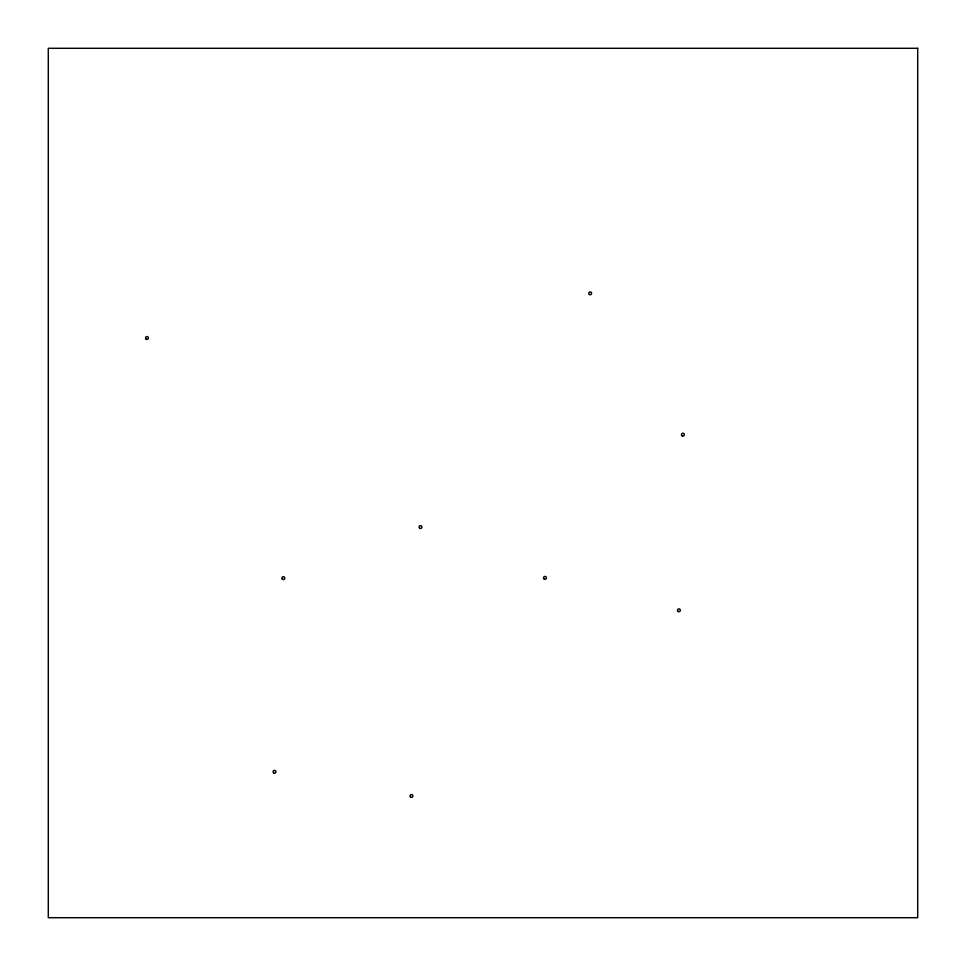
<?xml version="1.0" encoding="UTF-8"?>
<svg xmlns="http://www.w3.org/2000/svg" width="966" height="966" viewBox="0 0 966 966"><rect width="100%" height="100%" fill="white"/><g stroke="black" fill="none" stroke-linecap="round" stroke-linejoin="round"><path stroke-width="1.45" d="M917.7 48.3L48.3 48.3L48.3 917.7L917.7 917.7L917.7 48.3M682.213 435.908A1.425 1.425 0 0 0 684.351 434.676A1.425 1.425 0 0 0 682.213 433.444A1.425 1.425 0 0 0 682.213 435.908M419.787 528.317A1.425 1.425 0 0 0 421.925 527.086A1.425 1.425 0 0 0 419.787 525.854A1.425 1.425 0 0 0 419.787 528.317M410.357 796.841A1.425 1.425 0 0 0 412.796 796.479A1.425 1.425 0 0 0 411.262 794.547A1.425 1.425 0 0 0 410.357 796.841M543.882 578.719A1.425 1.425 0 0 0 546.321 578.356A1.425 1.425 0 0 0 544.788 576.424A1.425 1.425 0 0 0 543.882 578.719M677.806 611.188A1.425 1.425 0 0 0 680.257 610.826A1.425 1.425 0 0 0 678.724 608.894A1.425 1.425 0 0 0 677.806 611.188M589.465 294.558A1.425 1.425 0 0 0 591.603 293.326A1.425 1.425 0 0 0 589.465 292.094A1.425 1.425 0 0 0 589.465 294.558M145.842 338.861A1.425 1.425 0 0 0 148.281 338.498A1.425 1.425 0 0 0 146.76 336.566A1.425 1.425 0 0 0 145.842 338.861M282.253 579.008A1.425 1.425 0 0 0 284.692 578.658A1.425 1.425 0 0 0 283.159 576.714A1.425 1.425 0 0 0 282.253 579.008M273.764 772.981A1.425 1.425 0 0 0 275.902 771.749A1.425 1.425 0 0 0 273.764 770.518A1.425 1.425 0 0 0 273.764 772.981"/></g></svg>
